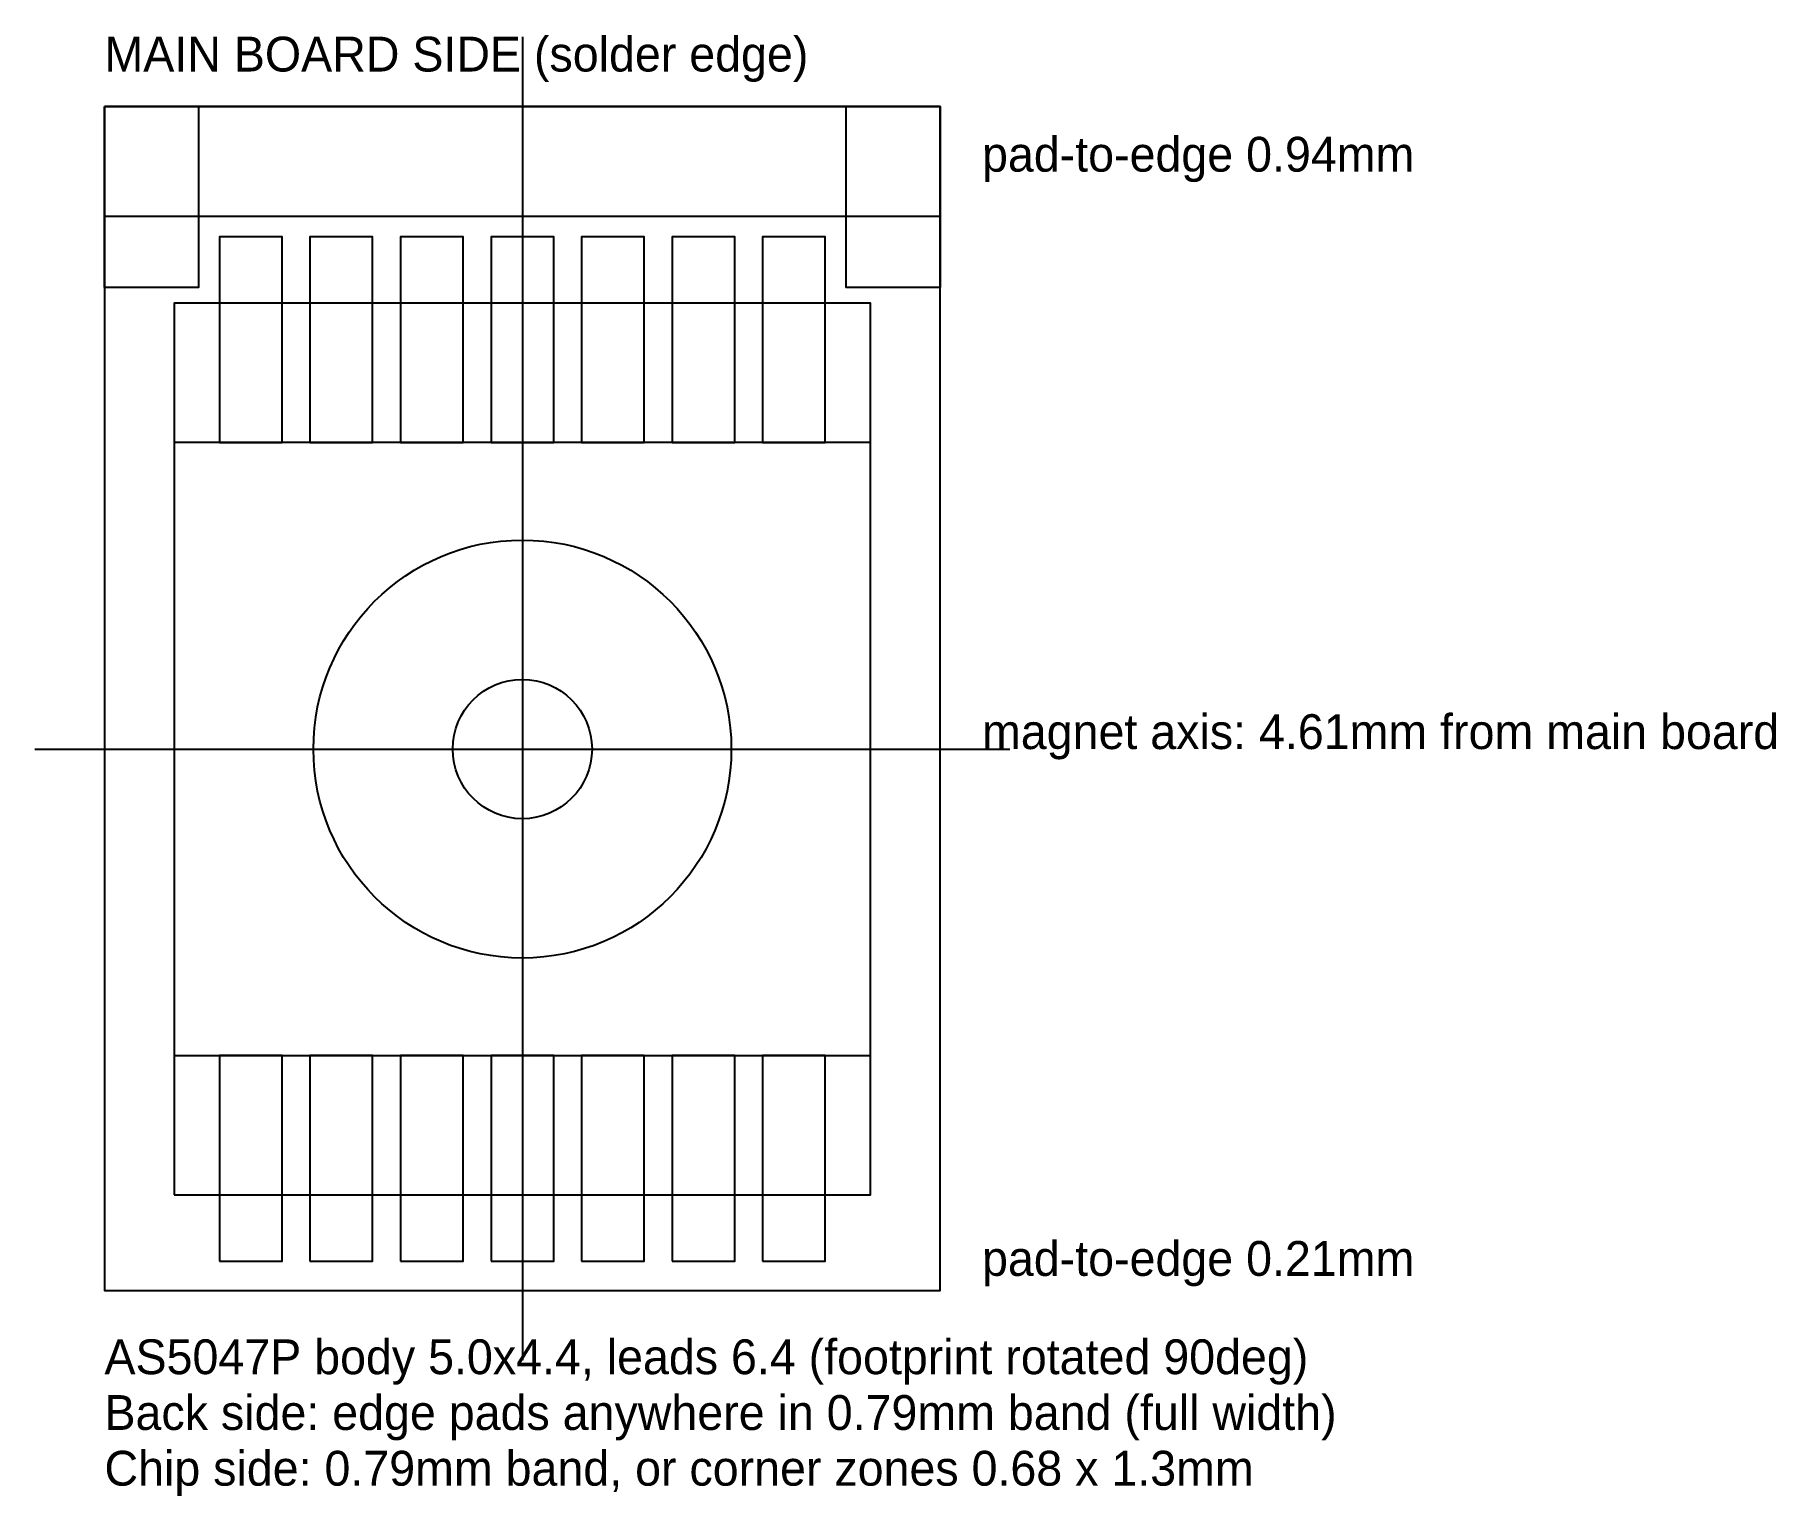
# Model space of a CAD drawing. Header units: millimetres. Extents: x 0.5 to 13, y -9.5 to 1.
import ezdxf

# ---------------------------------------------------------------- set-up
doc = ezdxf.new("R2010")
doc.units = ezdxf.units.MM
for name, color, linetype in [('00_BOARD', 7, 'Continuous'), ('10_MAGNET', 5, 'Continuous'), ('20_AS5047P_BODY', 6, 'Continuous'), ('21_AS5047P_PADS', 1, 'Continuous'), ('30_EDGE_PAD_ZONE', 3, 'Continuous'), ('90_TEXT', 7, 'Continuous')]:
    doc.layers.add(name, color=color, linetype=linetype)

msp = doc.modelspace()

# ---------------------------------------------------------------- linework, layer by layer
at = {"layer": '00_BOARD'}
msp.add_lwpolyline([(1, 0.513), (1, -7.987), (7, -7.987), (7, 0.513)], close=True, dxfattribs=at)
at = {"layer": '10_MAGNET'}
for p, q in [((4, 1.013), (4, -8.487)), ((0.5, -4.1), (7.5, -4.1))]:
    msp.add_line(p, q, dxfattribs=at)
for radius in [1.5, 0.5]:
    msp.add_circle((4, -4.1), radius, dxfattribs=at)
at = {"layer": '20_AS5047P_BODY'}
for points in [[(1.5, -7.3), (6.5, -7.3), (6.5, -0.9), (1.5, -0.9)], [(1.5, -6.3), (6.5, -6.3), (6.5, -1.9), (1.5, -1.9)]]:
    msp.add_lwpolyline(points, close=True, dxfattribs=at)
at = {"layer": '21_AS5047P_PADS'}
for points in [[(1.825, -1.8995), (2.275, -1.8995), (2.275, -0.4245), (1.825, -0.4245)], [(2.475, -1.8995), (2.925, -1.8995), (2.925, -0.4245), (2.475, -0.4245)], [(3.125, -1.8995), (3.575, -1.8995), (3.575, -0.4245), (3.125, -0.4245)], [(3.775, -1.8995), (4.225, -1.8995), (4.225, -0.4245), (3.775, -0.4245)], [(4.425, -1.8995), (4.875, -1.8995), (4.875, -0.4245), (4.425, -0.4245)], [(5.075, -1.8995), (5.525, -1.8995), (5.525, -0.4245), (5.075, -0.4245)], [(5.725, -1.8995), (6.175, -1.8995), (6.175, -0.4245), (5.725, -0.4245)], [(1.825, -7.7755), (2.275, -7.7755), (2.275, -6.3005), (1.825, -6.3005)], [(2.475, -7.7755), (2.925, -7.7755), (2.925, -6.3005), (2.475, -6.3005)], [(3.125, -7.7755), (3.575, -7.7755), (3.575, -6.3005), (3.125, -6.3005)], [(3.775, -7.7755), (4.225, -7.7755), (4.225, -6.3005), (3.775, -6.3005)], [(4.425, -7.7755), (4.875, -7.7755), (4.875, -6.3005), (4.425, -6.3005)], [(5.075, -7.7755), (5.525, -7.7755), (5.525, -6.3005), (5.075, -6.3005)], [(5.725, -7.7755), (6.175, -7.7755), (6.175, -6.3005), (5.725, -6.3005)]]:
    msp.add_lwpolyline(points, close=True, dxfattribs=at)
at = {"layer": '30_EDGE_PAD_ZONE'}
for points in [[(1, 0.513), (7, 0.513), (7, -0.277), (1, -0.277)], [(1, 0.513), (1.675, 0.513), (1.675, -0.787), (1, -0.787)], [(6.325, 0.513), (7, 0.513), (7, -0.787), (6.325, -0.787)]]:
    msp.add_lwpolyline(points, close=True, dxfattribs=at)

# ---------------------------------------------------------------- texts
at = {"layer": '90_TEXT'}
for s, p in [('MAIN BOARD SIDE (solder edge)', (1, 0.763)), ('pad-to-edge 0.94mm', (7.3, 0.0443)), ('magnet axis: 4.61mm from main board', (7.3, -4.1)), ('pad-to-edge 0.21mm', (7.3, -7.8812)), ('AS5047P body 5.0x4.4, leads 6.4 (footprint rotated 90deg)', (1, -8.587)), ('Back side: edge pads anywhere in 0.79mm band (full width)', (1, -8.987)), ('Chip side: 0.79mm band, or corner zones 0.68 x 1.3mm', (1, -9.387))]:
    msp.add_text(s, height=0.25, dxfattribs=at).set_placement(p)

doc.saveas('drawing.dxf')
